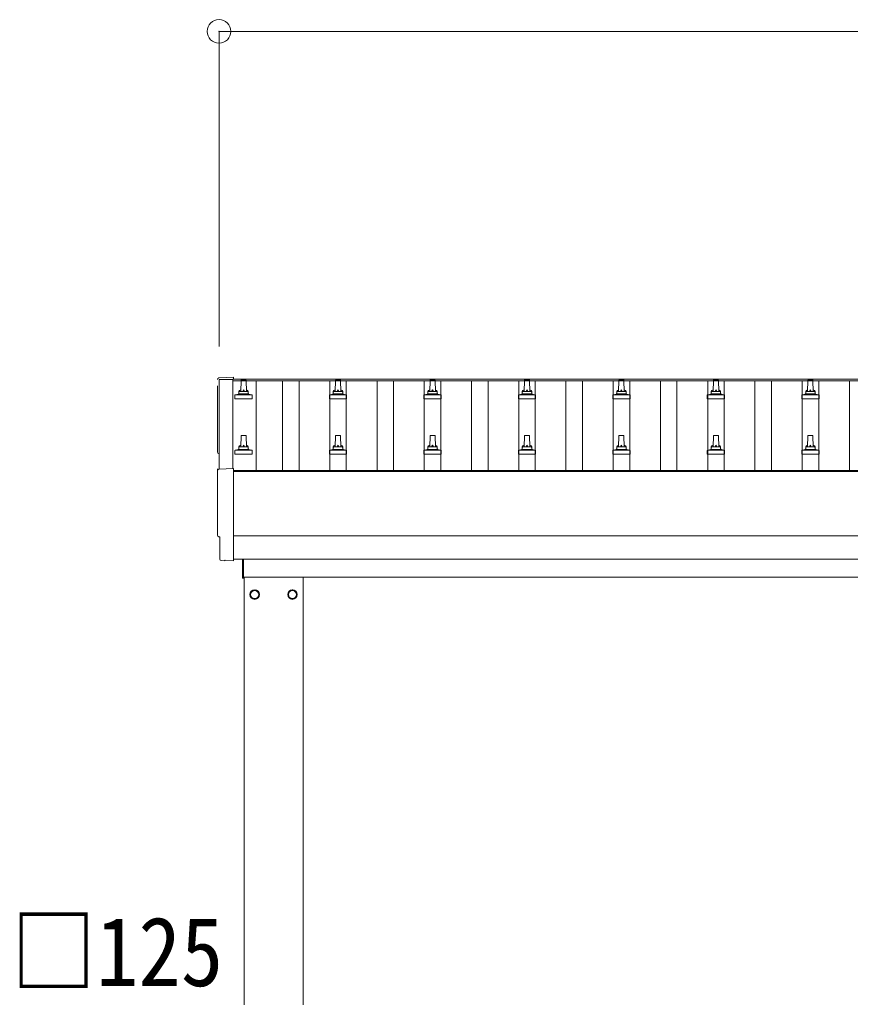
# Model space of a CAD drawing. Units: millimetres at full size, sheet at 1:50; details may follow other scales. Extents: x -14053 to 14053, y -9700 to 9700.
# Drawn here: x -6688 to -4929, y -3807 to -1736 of the extents above; entities that cross this region are included whole.
import ezdxf
from ezdxf.enums import TextEntityAlignment as Align

# ---------------------------------------------------------------- set-up
doc = ezdxf.new("R2010")
doc.units = ezdxf.units.MM
doc.header["$LTSCALE"] = 50
doc.header["$PDMODE"] = 32
doc.header["$PDSIZE"] = 50
for name, color, linetype, lineweight in [('0-1_Defpoints', 4, 'Continuous', 9), ('0-3_SHAPE', 5, 'Continuous', 5), ('0-6_PARTS1', 6, 'Continuous', 9)]:
    doc.layers.add(name, color=color, linetype=linetype, lineweight=lineweight)
doc.styles.add('ＭＳ ゴシック', font='')
doc.styles.get('ＭＳ ゴシック').set_extended_font_data('MS Gothic')

msp = doc.modelspace()

# ---------------------------------------------------------------- linework, layer by layer
at = {"layer": '0-1_Defpoints'}
for p, q in [((-6266.3, -2495.07), (-6234.73, -2493.42)), ((-6265.73, -2688.47), (-6265.73, -2498.44)), ((-6236.73, -2497.47), (-6236.73, -2501.06)), ((-6236.73, -2497.47), (-3190.73, -2497.47)), ((-6236.73, -2501.06), (-3190.73, -2501.06)), ((-6234.73, -2493.42), (-6234.73, -2497.47)), ((-6234.73, -2691.08), (-3192.73, -2691.08)), ((-6234.73, -2692.97), (-3192.73, -2692.97)), ((-3192.73, -2829.22), (-6234.73, -2829.22)), ((-6254.36, -2882.07), (-6261.28, -2881.71)), ((-6234.73, -2879.05), (-3192.73, -2879.05)), ((-6234.73, -2881.07), (-6234.73, -2882.07)), ((-6215.73, -2919.45), (-6215.73, -2879.15)), ((-6213.73, -2879.15), (-6213.73, -2919.45)), ((-6213.73, -2919.45), (-6215.73, -2919.45)), ((-6213.73, -2916.95), (-3317.73, -2916.95)), ((-6212.73, -5916.95), (-6212.73, -2916.95)), ((-6087.73, -2916.95), (-6087.73, -5916.95)), ((-6181.63, -2953.7), (-6181.73, -2953.7)), ((-6181.63, -2954.2), (-6181.73, -2954.2)), ((-6118.82, -2953.7), (-6118.72, -2953.7)), ((-6118.82, -2954.2), (-6118.72, -2954.2))]:
    msp.add_line(p, q, dxfattribs=at)
for points in [[(-6265.73, -2498.44), (-6236.73, -2498.44), (-6236.73, -2686.96)], [(-6266.3, -2688.5), (-6234.73, -2686.85), (-6234.73, -2881.07)], [(-6264.12, -2878.72), (-6264.12, -2831.69), (-6264.72, -2831.69)], [(-6253.62, -2881.8), (-6252.95, -2881.17), (-6234.73, -2882.08)]]:
    msp.add_lwpolyline(points, dxfattribs=at)
for points in [[(-6190.23, -2944.13), (-6198.73, -2949.04), (-6198.73, -2958.86), (-6190.23, -2963.76), (-6181.73, -2958.86), (-6181.73, -2949.04)], [(-6110.23, -2944.13), (-6101.73, -2949.04), (-6101.73, -2958.86), (-6110.23, -2963.76), (-6118.73, -2958.86), (-6118.73, -2949.04)]]:
    msp.add_lwpolyline(points, close=True, dxfattribs=at)
for centre, radius in [((-6190.23, -2953.95), 10), ((-6190.23, -2953.95), 8.5), ((-6110.23, -2953.95), 10), ((-6110.23, -2953.95), 8.5)]:
    msp.add_circle(centre, radius, dxfattribs=at)
for centre, start, end in [((-6190.23, -2953.95), 171.25399, 188.74601), ((-6190.23, -2953.95), 111.25399, 128.74601), ((-6190.23, -2953.95), 231.25399, 248.74601), ((-6190.23, -2953.95), 51.25399, 68.74601), ((-6190.23, -2953.95), 291.25399, 308.74601), ((-6190.23, -2953.95), 1.66581, 8.74601), ((-6190.23, -2953.95), 351.25399, 358.33419), ((-6110.23, -2953.95), 171.25399, 178.33419), ((-6110.23, -2953.95), 181.66581, 188.74601), ((-6110.23, -2953.95), 111.25399, 128.74601), ((-6110.23, -2953.95), 231.25399, 248.74601), ((-6110.23, -2953.95), 51.25399, 68.74601), ((-6110.23, -2953.95), 291.25399, 308.74601), ((-6110.23, -2953.95), 351.25399, 8.74601)]:
    msp.add_arc(centre, 8.6, start, end, dxfattribs=at)
for centre, major_axis, ratio, start_param, end_param in [((-6266.14, -2498.07), (-3, 0), 0.99863, 4.7647489, 6.2979817), ((-11032, -2582.49), (4763.38, 0), 0.99863, 6.2686928, 6.2979817), ((-6264.72, -2651.49), (-4.41, 0), 0.99863, 6.2686928, 7.6252171), ((-6266.14, -2691.5), (-3, 0), 0.99863, 4.7647489, 6.2979817), ((-11032, -2758.29), (4763.38, 0), 0.99863, 6.2686928, 6.2979817), ((-6264.72, -2827.29), (-4.41, 0), 0.99863, 6.2686928, 7.8539816), ((-6261.11, -2878.71), (-2.18, -2.07), 0.9974, 5.5252311, 7.0411395), ((-6254.3, -2881.07), (-0.727, -0.69), 0.9974, 0.7579542, 1.5707963)]:
    msp.add_ellipse(centre, major_axis=major_axis, ratio=ratio, start_param=start_param, end_param=end_param, dxfattribs=at)
at = {"layer": '0-3_SHAPE'}
for p, q in [((-6219.73, -2523.99), (-6219, -2500.46)), ((-6218, -2499.49), (-6209.45, -2499.49)), ((-6208.45, -2500.46), (-6207.73, -2523.99)), ((-6019.73, -2523.99), (-6019, -2500.46)), ((-6018, -2499.49), (-6009.45, -2499.49)), ((-6008.45, -2500.46), (-6007.73, -2523.99)), ((-5819.73, -2523.99), (-5819, -2500.46)), ((-5818, -2499.49), (-5809.45, -2499.49)), ((-5808.45, -2500.46), (-5807.73, -2523.99)), ((-5619.73, -2523.99), (-5619, -2500.46)), ((-5618, -2499.49), (-5609.45, -2499.49)), ((-5608.45, -2500.46), (-5607.73, -2523.99)), ((-5419.73, -2523.99), (-5419, -2500.46)), ((-5418, -2499.49), (-5409.45, -2499.49)), ((-5408.45, -2500.46), (-5407.73, -2523.99)), ((-5219.73, -2523.99), (-5219, -2500.46)), ((-5218, -2499.49), (-5209.45, -2499.49)), ((-5208.45, -2500.46), (-5207.73, -2523.99)), ((-5019.73, -2523.99), (-5019, -2500.46)), ((-5018, -2499.49), (-5009.45, -2499.49)), ((-5008.45, -2500.46), (-5007.73, -2523.99)), ((-6223.73, -2528.2), (-6223.73, -2523.99)), ((-6222.73, -2523.99), (-6204.73, -2523.99)), ((-6203.73, -2528.2), (-6203.73, -2523.99)), ((-6023.73, -2528.2), (-6023.73, -2523.99)), ((-6022.73, -2523.99), (-6004.73, -2523.99)), ((-6003.73, -2528.2), (-6003.73, -2523.99)), ((-5823.73, -2528.2), (-5823.73, -2523.99)), ((-5822.73, -2523.99), (-5804.73, -2523.99)), ((-5803.73, -2528.2), (-5803.73, -2523.99)), ((-5623.73, -2528.2), (-5623.73, -2523.99)), ((-5622.73, -2523.99), (-5604.73, -2523.99)), ((-5603.73, -2528.2), (-5603.73, -2523.99)), ((-5423.73, -2528.2), (-5423.73, -2523.99)), ((-5422.73, -2523.99), (-5404.73, -2523.99)), ((-5403.73, -2528.2), (-5403.73, -2523.99)), ((-5223.73, -2528.2), (-5223.73, -2523.99)), ((-5222.73, -2523.99), (-5204.73, -2523.99)), ((-5203.73, -2528.2), (-5203.73, -2523.99)), ((-5023.73, -2528.2), (-5023.73, -2523.99)), ((-5022.73, -2523.99), (-5004.73, -2523.99)), ((-5003.73, -2528.2), (-5003.73, -2523.99)), ((-6231.98, -2539.49), (-6231.98, -2531.77)), ((-6195.48, -2539.49), (-6231.98, -2539.49)), ((-6231.6, -2530.99), (-6195.86, -2530.99)), ((-6231.21, -2530.8), (-6224.49, -2529.17)), ((-6224.11, -2528.99), (-6203.35, -2528.99)), ((-6196.24, -2530.8), (-6202.96, -2529.17)), ((-6195.48, -2539.49), (-6195.48, -2531.77)), ((-6031.98, -2539.49), (-6031.98, -2531.77)), ((-5995.48, -2539.49), (-6031.98, -2539.49)), ((-6031.6, -2530.99), (-5995.86, -2530.99)), ((-6031.21, -2530.8), (-6024.49, -2529.17)), ((-6024.11, -2528.99), (-6003.35, -2528.99)), ((-5996.24, -2530.8), (-6002.96, -2529.17)), ((-5995.48, -2539.49), (-5995.48, -2531.77)), ((-5831.98, -2539.49), (-5831.98, -2531.77)), ((-5795.48, -2539.49), (-5831.98, -2539.49)), ((-5831.6, -2530.99), (-5795.86, -2530.99)), ((-5831.21, -2530.8), (-5824.49, -2529.17)), ((-5824.11, -2528.99), (-5803.35, -2528.99)), ((-5796.24, -2530.8), (-5802.96, -2529.17)), ((-5795.48, -2539.49), (-5795.48, -2531.77)), ((-5631.98, -2539.49), (-5631.98, -2531.77)), ((-5595.48, -2539.49), (-5631.98, -2539.49)), ((-5631.6, -2530.99), (-5595.86, -2530.99)), ((-5631.21, -2530.8), (-5624.49, -2529.17)), ((-5624.11, -2528.99), (-5603.35, -2528.99)), ((-5596.24, -2530.8), (-5602.96, -2529.17)), ((-5595.48, -2539.49), (-5595.48, -2531.77)), ((-5431.98, -2539.49), (-5431.98, -2531.77)), ((-5395.48, -2539.49), (-5431.98, -2539.49)), ((-5431.6, -2530.99), (-5395.86, -2530.99)), ((-5431.21, -2530.8), (-5424.49, -2529.17)), ((-5424.11, -2528.99), (-5403.35, -2528.99)), ((-5396.24, -2530.8), (-5402.96, -2529.17)), ((-5395.48, -2539.49), (-5395.48, -2531.77)), ((-5231.98, -2539.49), (-5231.98, -2531.77)), ((-5195.48, -2539.49), (-5231.98, -2539.49)), ((-5231.6, -2530.99), (-5195.86, -2530.99)), ((-5231.21, -2530.8), (-5224.49, -2529.17)), ((-5224.11, -2528.99), (-5203.35, -2528.99)), ((-5196.24, -2530.8), (-5202.96, -2529.17)), ((-5195.48, -2539.49), (-5195.48, -2531.77)), ((-5031.98, -2539.49), (-5031.98, -2531.77)), ((-4995.48, -2539.49), (-5031.98, -2539.49)), ((-5031.6, -2530.99), (-4995.86, -2530.99)), ((-5031.21, -2530.8), (-5024.49, -2529.17)), ((-5024.11, -2528.99), (-5003.35, -2528.99)), ((-4996.24, -2530.8), (-5002.96, -2529.17)), ((-4995.48, -2539.49), (-4995.48, -2531.77)), ((-6219.73, -2641.32), (-6219, -2617.8)), ((-6218, -2616.82), (-6209.45, -2616.82)), ((-6208.45, -2617.8), (-6207.73, -2641.32)), ((-6019.73, -2641.32), (-6019, -2617.8)), ((-6018, -2616.82), (-6009.45, -2616.82)), ((-6008.45, -2617.8), (-6007.73, -2641.32)), ((-5819.73, -2641.32), (-5819, -2617.8)), ((-5818, -2616.82), (-5809.45, -2616.82)), ((-5808.45, -2617.8), (-5807.73, -2641.32)), ((-5619.73, -2641.32), (-5619, -2617.8)), ((-5618, -2616.82), (-5609.45, -2616.82)), ((-5608.45, -2617.8), (-5607.73, -2641.32)), ((-5419.73, -2641.32), (-5419, -2617.8)), ((-5418, -2616.82), (-5409.45, -2616.82)), ((-5408.45, -2617.8), (-5407.73, -2641.32)), ((-5219.73, -2641.32), (-5219, -2617.8)), ((-5218, -2616.82), (-5209.45, -2616.82)), ((-5208.45, -2617.8), (-5207.73, -2641.32)), ((-5019.73, -2641.32), (-5019, -2617.8)), ((-5018, -2616.82), (-5009.45, -2616.82)), ((-5008.45, -2617.8), (-5007.73, -2641.32)), ((-6231.98, -2656.82), (-6231.98, -2649.11)), ((-6231.6, -2648.32), (-6195.86, -2648.32)), ((-6231.21, -2648.14), (-6224.49, -2646.51)), ((-6224.11, -2646.32), (-6203.35, -2646.32)), ((-6223.73, -2645.54), (-6223.73, -2641.32)), ((-6222.73, -2641.32), (-6204.73, -2641.32)), ((-6203.73, -2645.54), (-6203.73, -2641.32)), ((-6196.24, -2648.14), (-6202.96, -2646.51)), ((-6195.48, -2656.82), (-6195.48, -2649.11)), ((-6031.98, -2656.82), (-6031.98, -2649.11)), ((-6031.6, -2648.32), (-5995.86, -2648.32)), ((-6031.21, -2648.14), (-6024.49, -2646.51)), ((-6024.11, -2646.32), (-6003.35, -2646.32)), ((-6023.73, -2645.54), (-6023.73, -2641.32)), ((-6022.73, -2641.32), (-6004.73, -2641.32)), ((-6003.73, -2645.54), (-6003.73, -2641.32)), ((-5996.24, -2648.14), (-6002.96, -2646.51)), ((-5995.48, -2656.82), (-5995.48, -2649.11)), ((-5831.98, -2656.82), (-5831.98, -2649.11)), ((-5831.6, -2648.32), (-5795.86, -2648.32)), ((-5831.21, -2648.14), (-5824.49, -2646.51)), ((-5824.11, -2646.32), (-5803.35, -2646.32)), ((-5823.73, -2645.54), (-5823.73, -2641.32)), ((-5822.73, -2641.32), (-5804.73, -2641.32)), ((-5803.73, -2645.54), (-5803.73, -2641.32)), ((-5796.24, -2648.14), (-5802.96, -2646.51)), ((-5795.48, -2656.82), (-5795.48, -2649.11)), ((-5631.98, -2656.82), (-5631.98, -2649.11)), ((-5631.6, -2648.32), (-5595.86, -2648.32)), ((-5631.21, -2648.14), (-5624.49, -2646.51)), ((-5624.11, -2646.32), (-5603.35, -2646.32)), ((-5623.73, -2645.54), (-5623.73, -2641.32)), ((-5622.73, -2641.32), (-5604.73, -2641.32)), ((-5603.73, -2645.54), (-5603.73, -2641.32)), ((-5596.24, -2648.14), (-5602.96, -2646.51)), ((-5595.48, -2656.82), (-5595.48, -2649.11)), ((-5431.98, -2656.82), (-5431.98, -2649.11)), ((-5431.6, -2648.32), (-5395.86, -2648.32)), ((-5431.21, -2648.14), (-5424.49, -2646.51)), ((-5424.11, -2646.32), (-5403.35, -2646.32)), ((-5423.73, -2645.54), (-5423.73, -2641.32)), ((-5422.73, -2641.32), (-5404.73, -2641.32)), ((-5403.73, -2645.54), (-5403.73, -2641.32)), ((-5396.24, -2648.14), (-5402.96, -2646.51)), ((-5395.48, -2656.82), (-5395.48, -2649.11)), ((-5231.98, -2656.82), (-5231.98, -2649.11)), ((-5231.6, -2648.32), (-5195.86, -2648.32)), ((-5231.21, -2648.14), (-5224.49, -2646.51)), ((-5224.11, -2646.32), (-5203.35, -2646.32)), ((-5223.73, -2645.54), (-5223.73, -2641.32)), ((-5222.73, -2641.32), (-5204.73, -2641.32)), ((-5203.73, -2645.54), (-5203.73, -2641.32)), ((-5196.24, -2648.14), (-5202.96, -2646.51)), ((-5195.48, -2656.82), (-5195.48, -2649.11)), ((-5031.98, -2656.82), (-5031.98, -2649.11)), ((-5031.6, -2648.32), (-4995.86, -2648.32)), ((-5031.21, -2648.14), (-5024.49, -2646.51)), ((-5024.11, -2646.32), (-5003.35, -2646.32)), ((-5023.73, -2645.54), (-5023.73, -2641.32)), ((-5022.73, -2641.32), (-5004.73, -2641.32)), ((-5003.73, -2645.54), (-5003.73, -2641.32)), ((-4996.24, -2648.14), (-5002.96, -2646.51)), ((-4995.48, -2656.82), (-4995.48, -2649.11)), ((-6195.48, -2656.82), (-6231.98, -2656.82)), ((-5995.48, -2656.82), (-6031.98, -2656.82)), ((-5795.48, -2656.82), (-5831.98, -2656.82)), ((-5595.48, -2656.82), (-5631.98, -2656.82)), ((-5395.48, -2656.82), (-5431.98, -2656.82)), ((-5195.48, -2656.82), (-5231.98, -2656.82)), ((-4995.48, -2656.82), (-5031.98, -2656.82))]:
    msp.add_line(p, q, dxfattribs=at)
at = {"layer": '0-3_SHAPE', "color": 4, "lineweight": 9}
for p, q in [((-6187.23, -2501.06), (-6187.23, -2691.08)), ((-6131.23, -2691.08), (-6131.23, -2501.06)), ((-6096.23, -2691.08), (-6096.23, -2501.06)), ((-6031.23, -2691.08), (-6031.23, -2501.06)), ((-5996.23, -2691.08), (-5996.23, -2501.06)), ((-5931.23, -2691.08), (-5931.23, -2501.06)), ((-5896.23, -2691.08), (-5896.23, -2501.06)), ((-5831.23, -2691.08), (-5831.23, -2501.06)), ((-5796.23, -2691.08), (-5796.23, -2501.06)), ((-5731.23, -2691.08), (-5731.23, -2501.06)), ((-5696.23, -2691.08), (-5696.23, -2501.06)), ((-5631.23, -2691.08), (-5631.23, -2501.06)), ((-5596.23, -2691.08), (-5596.23, -2501.06)), ((-5531.23, -2691.08), (-5531.23, -2501.06)), ((-5496.23, -2691.08), (-5496.23, -2501.06)), ((-5431.23, -2691.08), (-5431.23, -2501.06)), ((-5396.23, -2691.08), (-5396.23, -2501.06)), ((-5331.23, -2691.08), (-5331.23, -2501.06)), ((-5296.23, -2691.08), (-5296.23, -2501.06)), ((-5231.23, -2691.08), (-5231.23, -2501.06)), ((-5196.23, -2691.08), (-5196.23, -2501.06)), ((-5131.23, -2691.08), (-5131.23, -2501.06)), ((-5096.23, -2691.08), (-5096.23, -2501.06)), ((-5031.23, -2691.08), (-5031.23, -2501.06)), ((-4996.23, -2691.08), (-4996.23, -2501.06)), ((-4931.23, -2691.08), (-4931.23, -2501.06))]:
    msp.add_line(p, q, dxfattribs=at)
at = {"layer": '0-3_SHAPE'}
for centre, radius, start, end in [((-6218, -2500.49), 1, 90, 178.60509), ((-6209.45, -2500.49), 1, 1.39491, 90), ((-6018, -2500.49), 1, 90, 178.60509), ((-6009.45, -2500.49), 1, 1.39491, 90), ((-5818, -2500.49), 1, 90, 178.60509), ((-5809.45, -2500.49), 1, 1.39491, 90), ((-5618, -2500.49), 1, 90, 178.60509), ((-5609.45, -2500.49), 1, 1.39491, 90), ((-5418, -2500.49), 1, 90, 178.60509), ((-5409.45, -2500.49), 1, 1.39491, 90), ((-5218, -2500.49), 1, 90, 178.60509), ((-5209.45, -2500.49), 1, 1.39491, 90), ((-5018, -2500.49), 1, 90, 178.60509), ((-5009.45, -2500.49), 1, 1.39491, 90), ((-6219.64, -2524.62), 4.13, 90, 171.17633), ((-6222.73, -2524.99), 1, 90, 180), ((-6210.39, -2523.99), 4.83, 133.60282, 180), ((-6217.06, -2523.99), 4.83, 0, 46.39718), ((-6207.81, -2524.62), 4.13, 8.82367, 90), ((-6204.73, -2524.99), 1, 0, 90), ((-6019.64, -2524.62), 4.13, 90, 171.17633), ((-6022.73, -2524.99), 1, 90, 180), ((-6010.39, -2523.99), 4.83, 133.60282, 180), ((-6017.06, -2523.99), 4.83, 0, 46.39718), ((-6007.81, -2524.62), 4.13, 8.82367, 90), ((-6004.73, -2524.99), 1, 0, 90), ((-5819.64, -2524.62), 4.13, 90, 171.17633), ((-5822.73, -2524.99), 1, 90, 180), ((-5810.39, -2523.99), 4.83, 133.60282, 180), ((-5817.06, -2523.99), 4.83, 0, 46.39718), ((-5807.81, -2524.62), 4.13, 8.82367, 90), ((-5804.73, -2524.99), 1, 0, 90), ((-5619.64, -2524.62), 4.13, 90, 171.17633), ((-5622.73, -2524.99), 1, 90, 180), ((-5610.39, -2523.99), 4.83, 133.60282, 180), ((-5617.06, -2523.99), 4.83, 0, 46.39718), ((-5607.81, -2524.62), 4.13, 8.82367, 90), ((-5604.73, -2524.99), 1, 0, 90), ((-5419.64, -2524.62), 4.13, 90, 171.17633), ((-5422.73, -2524.99), 1, 90, 180), ((-5410.39, -2523.99), 4.83, 133.60282, 180), ((-5417.06, -2523.99), 4.83, 0, 46.39718), ((-5407.81, -2524.62), 4.13, 8.82367, 90), ((-5404.73, -2524.99), 1, 0, 90), ((-5219.64, -2524.62), 4.13, 90, 171.17633), ((-5222.73, -2524.99), 1, 90, 180), ((-5210.39, -2523.99), 4.83, 133.60282, 180), ((-5217.06, -2523.99), 4.83, 0, 46.39718), ((-5207.81, -2524.62), 4.13, 8.82367, 90), ((-5204.73, -2524.99), 1, 0, 90), ((-5019.64, -2524.62), 4.13, 90, 171.17633), ((-5022.73, -2524.99), 1, 90, 180), ((-5010.39, -2523.99), 4.83, 133.60282, 180), ((-5017.06, -2523.99), 4.83, 0, 46.39718), ((-5007.81, -2524.62), 4.13, 8.82367, 90), ((-5004.73, -2524.99), 1, 0, 90), ((-6230.98, -2531.77), 1, 103.62699, 180), ((-6224.73, -2528.2), 1, 283.62699, 0), ((-6202.73, -2528.2), 1, 180, 256.37301), ((-6196.48, -2531.77), 1, 0, 76.37301), ((-6030.98, -2531.77), 1, 103.62699, 180), ((-6024.73, -2528.2), 1, 283.62699, 0), ((-6002.73, -2528.2), 1, 180, 256.37301), ((-5996.48, -2531.77), 1, 0, 76.37301), ((-5830.98, -2531.77), 1, 103.62699, 180), ((-5824.73, -2528.2), 1, 283.62699, 0), ((-5802.73, -2528.2), 1, 180, 256.37301), ((-5796.48, -2531.77), 1, 0, 76.37301), ((-5630.98, -2531.77), 1, 103.62699, 180), ((-5624.73, -2528.2), 1, 283.62699, 0), ((-5602.73, -2528.2), 1, 180, 256.37301), ((-5596.48, -2531.77), 1, 0, 76.37301), ((-5430.98, -2531.77), 1, 103.62699, 180), ((-5424.73, -2528.2), 1, 283.62699, 0), ((-5402.73, -2528.2), 1, 180, 256.37301), ((-5396.48, -2531.77), 1, 0, 76.37301), ((-5230.98, -2531.77), 1, 103.62699, 180), ((-5224.73, -2528.2), 1, 283.62699, 0), ((-5202.73, -2528.2), 1, 180, 256.37301), ((-5196.48, -2531.77), 1, 0, 76.37301), ((-5030.98, -2531.77), 1, 103.62699, 180), ((-5024.73, -2528.2), 1, 283.62699, 0), ((-5002.73, -2528.2), 1, 180, 256.37301), ((-4996.48, -2531.77), 1, 0, 76.37301), ((-6218, -2617.82), 1, 90, 178.60509), ((-6209.45, -2617.82), 1, 1.39491, 90), ((-6018, -2617.82), 1, 90, 178.60509), ((-6009.45, -2617.82), 1, 1.39491, 90), ((-5818, -2617.82), 1, 90, 178.60509), ((-5809.45, -2617.82), 1, 1.39491, 90), ((-5618, -2617.82), 1, 90, 178.60509), ((-5609.45, -2617.82), 1, 1.39491, 90), ((-5418, -2617.82), 1, 90, 178.60509), ((-5409.45, -2617.82), 1, 1.39491, 90), ((-5218, -2617.82), 1, 90, 178.60509), ((-5209.45, -2617.82), 1, 1.39491, 90), ((-5018, -2617.82), 1, 90, 178.60509), ((-5009.45, -2617.82), 1, 1.39491, 90), ((-6230.98, -2649.11), 1, 103.62699, 180), ((-6224.73, -2645.54), 1, 283.62699, 0), ((-6219.64, -2641.96), 4.13, 90, 171.17633), ((-6222.73, -2642.32), 1, 90, 180), ((-6210.39, -2641.32), 4.83, 133.60282, 180), ((-6217.06, -2641.32), 4.83, 0, 46.39718), ((-6207.81, -2641.96), 4.13, 8.82367, 90), ((-6204.73, -2642.32), 1, 0, 90), ((-6202.73, -2645.54), 1, 180, 256.37301), ((-6196.48, -2649.11), 1, 0, 76.37301), ((-6030.98, -2649.11), 1, 103.62699, 180), ((-6024.73, -2645.54), 1, 283.62699, 0), ((-6019.64, -2641.96), 4.13, 90, 171.17633), ((-6022.73, -2642.32), 1, 90, 180), ((-6010.39, -2641.32), 4.83, 133.60282, 180), ((-6017.06, -2641.32), 4.83, 0, 46.39718), ((-6007.81, -2641.96), 4.13, 8.82367, 90), ((-6004.73, -2642.32), 1, 0, 90), ((-6002.73, -2645.54), 1, 180, 256.37301), ((-5996.48, -2649.11), 1, 0, 76.37301), ((-5830.98, -2649.11), 1, 103.62699, 180), ((-5824.73, -2645.54), 1, 283.62699, 0), ((-5819.64, -2641.96), 4.13, 90, 171.17633), ((-5822.73, -2642.32), 1, 90, 180), ((-5810.39, -2641.32), 4.83, 133.60282, 180), ((-5817.06, -2641.32), 4.83, 0, 46.39718), ((-5807.81, -2641.96), 4.13, 8.82367, 90), ((-5804.73, -2642.32), 1, 0, 90), ((-5802.73, -2645.54), 1, 180, 256.37301), ((-5796.48, -2649.11), 1, 0, 76.37301), ((-5630.98, -2649.11), 1, 103.62699, 180), ((-5624.73, -2645.54), 1, 283.62699, 0), ((-5619.64, -2641.96), 4.13, 90, 171.17633), ((-5622.73, -2642.32), 1, 90, 180), ((-5610.39, -2641.32), 4.83, 133.60282, 180), ((-5617.06, -2641.32), 4.83, 0, 46.39718), ((-5607.81, -2641.96), 4.13, 8.82367, 90), ((-5604.73, -2642.32), 1, 0, 90), ((-5602.73, -2645.54), 1, 180, 256.37301), ((-5596.48, -2649.11), 1, 0, 76.37301), ((-5430.98, -2649.11), 1, 103.62699, 180), ((-5424.73, -2645.54), 1, 283.62699, 0), ((-5419.64, -2641.96), 4.13, 90, 171.17633), ((-5422.73, -2642.32), 1, 90, 180), ((-5410.39, -2641.32), 4.83, 133.60282, 180), ((-5417.06, -2641.32), 4.83, 0, 46.39718), ((-5407.81, -2641.96), 4.13, 8.82367, 90), ((-5404.73, -2642.32), 1, 0, 90), ((-5402.73, -2645.54), 1, 180, 256.37301), ((-5396.48, -2649.11), 1, 0, 76.37301), ((-5230.98, -2649.11), 1, 103.62699, 180), ((-5224.73, -2645.54), 1, 283.62699, 0), ((-5219.64, -2641.96), 4.13, 90, 171.17633), ((-5222.73, -2642.32), 1, 90, 180), ((-5210.39, -2641.32), 4.83, 133.60282, 180), ((-5217.06, -2641.32), 4.83, 0, 46.39718), ((-5207.81, -2641.96), 4.13, 8.82367, 90), ((-5204.73, -2642.32), 1, 0, 90), ((-5202.73, -2645.54), 1, 180, 256.37301), ((-5196.48, -2649.11), 1, 0, 76.37301), ((-5030.98, -2649.11), 1, 103.62699, 180), ((-5024.73, -2645.54), 1, 283.62699, 0), ((-5019.64, -2641.96), 4.13, 90, 171.17633), ((-5022.73, -2642.32), 1, 90, 180), ((-5010.39, -2641.32), 4.83, 133.60282, 180), ((-5017.06, -2641.32), 4.83, 0, 46.39718), ((-5007.81, -2641.96), 4.13, 8.82367, 90), ((-5004.73, -2642.32), 1, 0, 90), ((-5002.73, -2645.54), 1, 180, 256.37301), ((-4996.48, -2649.11), 1, 0, 76.37301)]:
    msp.add_arc(centre, radius, start, end, dxfattribs=at)
at = {"layer": '0-6_PARTS1'}
for q in [(-6265.73, -2428.24), (-3161.73, -1761.29)]:
    msp.add_line((-6265.73, -1761.29), q, dxfattribs=at)
msp.add_point((-6265.73, -1761.29), dxfattribs=at)

# ---------------------------------------------------------------- texts
at = {"layer": '0-6_PARTS1', "color": 7, "style": 'ＭＳ ゴシック', "width": 0.9}
msp.add_text('□125', height=146.6, dxfattribs=at).set_placement((-6705.95, -3826.87), align=Align.BOTTOM_LEFT)

doc.saveas('drawing.dxf')
